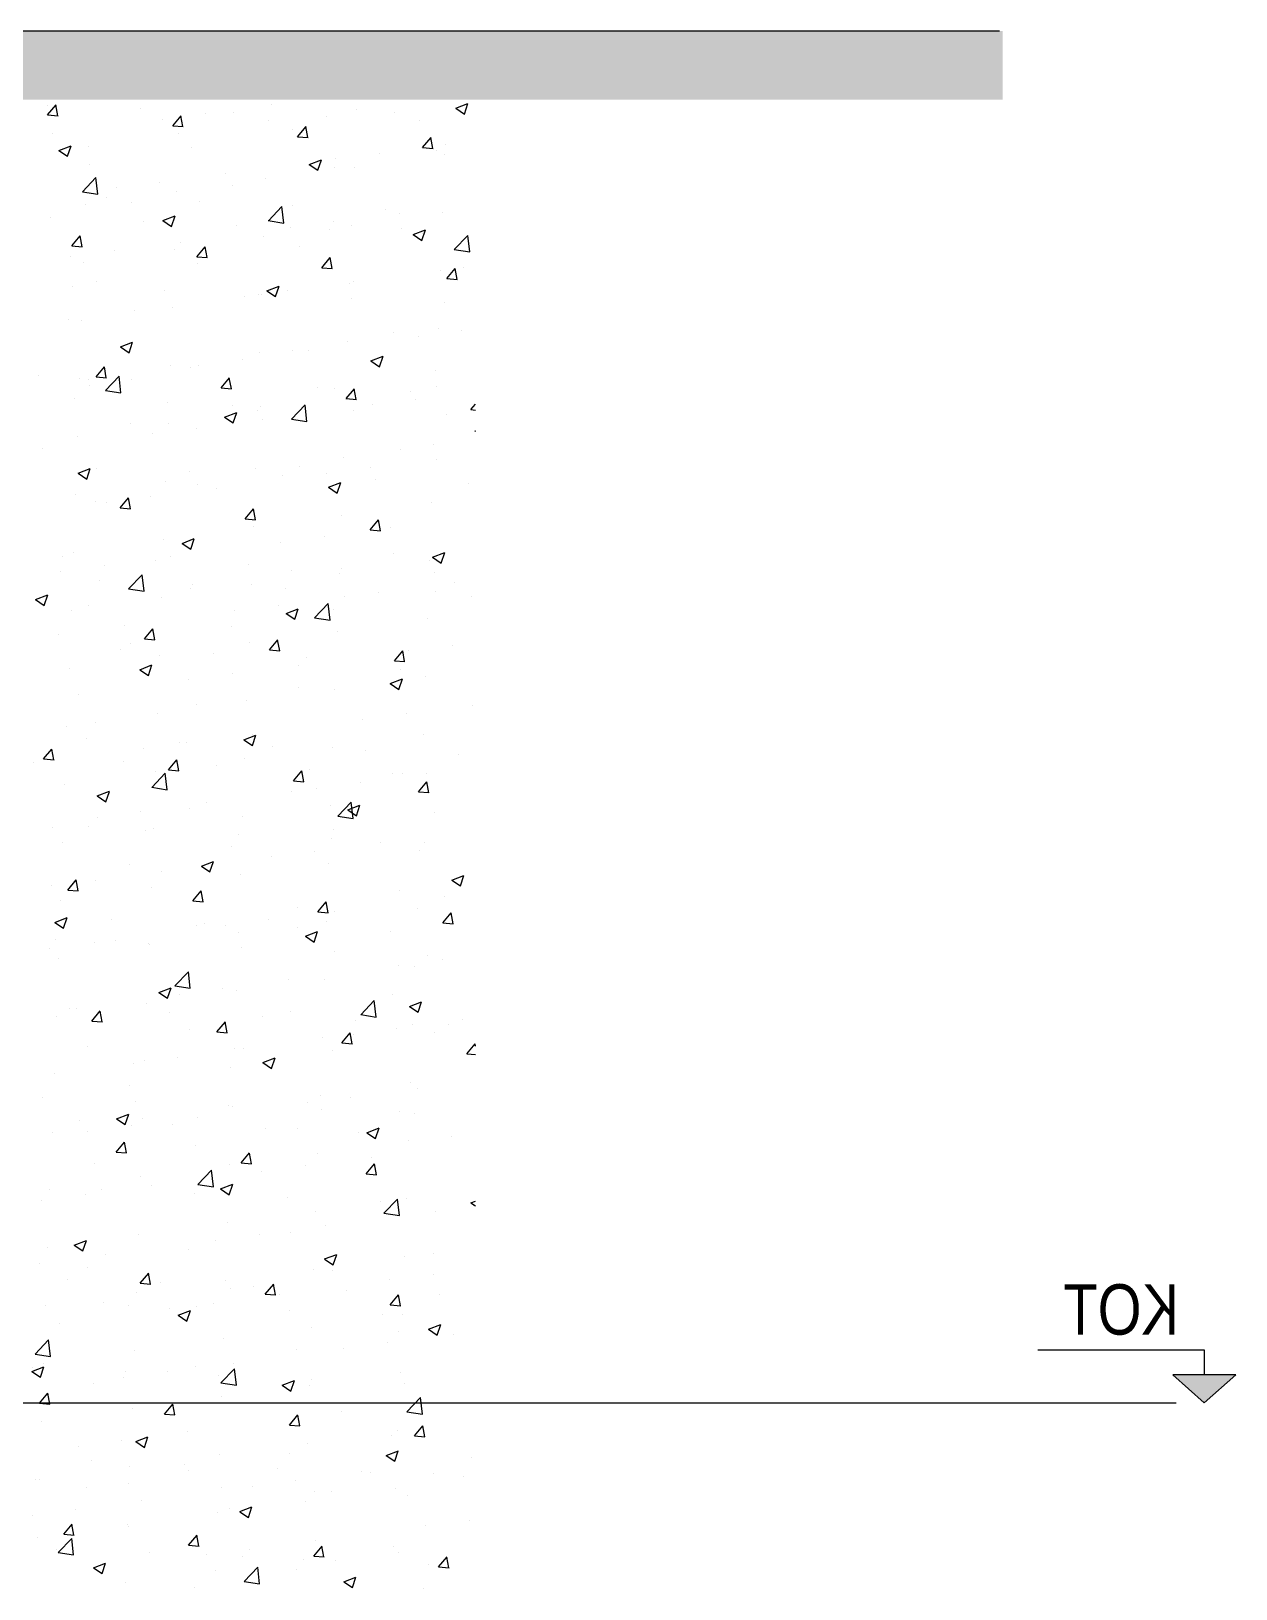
# Model space of a CAD drawing. Header units: millimetres. Extents: x 43168.9 to 43194.6, y -25545.1 to -25543.4.
# Drawn here: x 43185.0658 to 43185.2063, y -25544.6083 to -25544.4266 of the extents above; entities that cross this region are included whole.
import ezdxf
from ezdxf.enums import TextEntityAlignment as Align

# ---------------------------------------------------------------- set-up
doc = ezdxf.new("R2010")
doc.units = ezdxf.units.MM
doc.header["$LTSCALE"] = 200
doc.linetypes.add('kesit_$0$HIDDEN2', pattern=[0.1875, 0.125, -0.0625])
for name, color, linetype in [('kesit_$0$izd-alt_sgh', 8, 'kesit_$0$HIDDEN2'), ('olcuaks_sgh', 41, 'Continuous'), ('tarama-zemin_sgh', 197, 'Continuous')]:
    doc.layers.add(name, color=color, linetype=linetype)
doc.styles.add('kesit_$0$text2', font='arial.ttf')

msp = doc.modelspace()

# ---------------------------------------------------------------- hatches: boundary and pattern name
msp.add_hatch(color=256).paths.add_polyline_path([(43185.19892, -25544.58332), (43185.20627, -25544.58332), (43185.20259, -25544.58656)])
at = {"layer": 'olcuaks_sgh'}
h = msp.add_hatch(color=252, dxfattribs=at)
h.dxf.hatch_style = 1
h.paths.add_polyline_path([(43185.17909, -25544.42656), (43185.05906, -25544.42656), (43185.05906, -25544.43456), (43185.17909, -25544.43456)])

# ---------------------------------------------------------------- linework, layer by layer
at = {"color": 0, "linetype": 'ByBlock'}
for p, q in [((43185.18319, -25544.58038), (43185.20259, -25544.58038)), ((43185.20259, -25544.58038), (43185.20259, -25544.58332))]:
    msp.add_line(p, q, dxfattribs=at)
for p, q in [((43185.20627, -25544.58332), (43185.19892, -25544.58332)), ((43185.19892, -25544.58332), (43185.20259, -25544.58656)), ((43185.20259, -25544.58656), (43185.20627, -25544.58332))]:
    msp.add_line(p, q)
at = {"layer": 'kesit_$0$izd-alt_sgh'}
for p, q in [((43185.17869, -25544.42656), (43183.58059, -25544.42656)), ((43183.07862, -25544.58656), (43185.19931, -25544.58656))]:
    msp.add_line(p, q, dxfattribs=at)
at = {"layer": 'tarama-zemin_sgh'}
for p, q in [((43185.0677, -25544.43518), (43185.0677, -25544.43518)), ((43185.06771, -25544.43632), (43185.06869, -25544.43515)), ((43185.06891, -25544.43642), (43185.06868, -25544.43515)), ((43185.09384, -25544.43515), (43185.09384, -25544.43515)), ((43185.11529, -25544.43555), (43185.11669, -25544.43501)), ((43185.1163, -25544.43623), (43185.11671, -25544.43501)), ((43185.06771, -25544.43632), (43185.06893, -25544.43642)), ((43185.07855, -25544.43564), (43185.07855, -25544.43564)), ((43185.08106, -25544.43683), (43185.08106, -25544.43683)), ((43185.08229, -25544.43759), (43185.08327, -25544.43642)), ((43185.08349, -25544.4377), (43185.08325, -25544.43642)), ((43185.08615, -25544.43616), (43185.08615, -25544.43616)), ((43185.08939, -25544.43609), (43185.08939, -25544.43609)), ((43185.09342, -25544.43703), (43185.09342, -25544.43703)), ((43185.10024, -25544.43655), (43185.10024, -25544.43655)), ((43185.10368, -25544.43573), (43185.10368, -25544.43573)), ((43185.10815, -25544.43601), (43185.10815, -25544.43601)), ((43185.11109, -25544.43701), (43185.11109, -25544.43701)), ((43185.11529, -25544.43555), (43185.1163, -25544.43623)), ((43185.06823, -25544.43852), (43185.06823, -25544.43852)), ((43185.08229, -25544.43759), (43185.0835, -25544.4377)), ((43185.08299, -25544.43846), (43185.08299, -25544.43846)), ((43185.0963, -25544.43804), (43185.0963, -25544.43804)), ((43185.09686, -25544.43887), (43185.09784, -25544.4377)), ((43185.09686, -25544.43887), (43185.09808, -25544.43897)), ((43185.09806, -25544.43897), (43185.09783, -25544.4377)), ((43185.11144, -25544.44014), (43185.11242, -25544.43897)), ((43185.11264, -25544.44025), (43185.1124, -25544.43898)), ((43185.06902, -25544.44048), (43185.07044, -25544.43993)), ((43185.06902, -25544.44048), (43185.07003, -25544.44116)), ((43185.07003, -25544.44116), (43185.07044, -25544.43993)), ((43185.07243, -25544.43998), (43185.07243, -25544.43998)), ((43185.08445, -25544.44008), (43185.08445, -25544.44008)), ((43185.10642, -25544.4408), (43185.10642, -25544.4408)), ((43185.11144, -25544.44014), (43185.11265, -25544.44025)), ((43185.11302, -25544.44047), (43185.11302, -25544.44047)), ((43185.11411, -25544.43979), (43185.11411, -25544.43979)), ((43185.0726, -25544.44211), (43185.0726, -25544.44211)), ((43185.09822, -25544.4421), (43185.09964, -25544.44156)), ((43185.09822, -25544.44211), (43185.09923, -25544.44279)), ((43185.09923, -25544.44279), (43185.09964, -25544.44156)), ((43185.10117, -25544.4425), (43185.10117, -25544.4425)), ((43185.10133, -25544.44147), (43185.10133, -25544.44147)), ((43185.10344, -25544.44249), (43185.10344, -25544.44249)), ((43185.11399, -25544.44097), (43185.11399, -25544.44097)), ((43185.07176, -25544.4453), (43185.07334, -25544.44365)), ((43185.07356, -25544.44558), (43185.07334, -25544.44365)), ((43185.0808, -25544.44417), (43185.0808, -25544.44417)), ((43185.0885, -25544.44316), (43185.0885, -25544.44316)), ((43185.08932, -25544.44454), (43185.08932, -25544.44454)), ((43185.09317, -25544.44379), (43185.09317, -25544.44379)), ((43185.07176, -25544.4453), (43185.07356, -25544.44558)), ((43185.07459, -25544.44602), (43185.07459, -25544.44602)), ((43185.07571, -25544.44484), (43185.07571, -25544.44484)), ((43185.08274, -25544.44523), (43185.08274, -25544.44523)), ((43185.07218, -25544.44675), (43185.07218, -25544.44675)), ((43185.07747, -25544.44657), (43185.07747, -25544.44657)), ((43185.08115, -25544.44866), (43185.08257, -25544.44811)), ((43185.08216, -25544.44934), (43185.08257, -25544.44811)), ((43185.08544, -25544.44648), (43185.08544, -25544.44648)), ((43185.09345, -25544.44867), (43185.09503, -25544.44702)), ((43185.09525, -25544.44895), (43185.09503, -25544.44702)), ((43185.09628, -25544.44694), (43185.09628, -25544.44694)), ((43185.10713, -25544.44739), (43185.10713, -25544.44739)), ((43185.10877, -25544.4478), (43185.10877, -25544.4478)), ((43185.11374, -25544.44773), (43185.11374, -25544.44773)), ((43185.06803, -25544.44829), (43185.06803, -25544.44829)), ((43185.07887, -25544.44875), (43185.07887, -25544.44875)), ((43185.08115, -25544.44866), (43185.08216, -25544.44934)), ((43185.08972, -25544.44921), (43185.08972, -25544.44921)), ((43185.09344, -25544.44866), (43185.09525, -25544.44894)), ((43185.09598, -25544.44949), (43185.09598, -25544.44949)), ((43185.10057, -25544.44967), (43185.10057, -25544.44967)), ((43185.10107, -25544.44882), (43185.10107, -25544.44882)), ((43185.10319, -25544.44926), (43185.10319, -25544.44926)), ((43185.10893, -25544.44961), (43185.10893, -25544.44961)), ((43185.11035, -25544.45029), (43185.11177, -25544.44974)), ((43185.11136, -25544.45097), (43185.11177, -25544.44974)), ((43185.07053, -25544.4516), (43185.07151, -25544.45043)), ((43185.07053, -25544.4516), (43185.07175, -25544.45171)), ((43185.07173, -25544.45171), (43185.0715, -25544.45043)), ((43185.08315, -25544.45117), (43185.08315, -25544.45117)), ((43185.08511, -25544.45287), (43185.08609, -25544.45171)), ((43185.08631, -25544.45298), (43185.08607, -25544.45171)), ((43185.09292, -25544.45056), (43185.09292, -25544.45056)), ((43185.09708, -25544.45165), (43185.09708, -25544.45165)), ((43185.11035, -25544.45029), (43185.11136, -25544.45097)), ((43185.11141, -25544.45012), (43185.11141, -25544.45012)), ((43185.11513, -25544.45203), (43185.11671, -25544.45038)), ((43185.11694, -25544.45231), (43185.11671, -25544.45038)), ((43185.07037, -25544.45286), (43185.07037, -25544.45286)), ((43185.07194, -25544.45351), (43185.07194, -25544.45351)), ((43185.07545, -25544.45219), (43185.07545, -25544.45219)), ((43185.08249, -25544.45199), (43185.08249, -25544.45199)), ((43185.08511, -25544.45287), (43185.08632, -25544.45298)), ((43185.09968, -25544.45415), (43185.10066, -25544.45298)), ((43185.10088, -25544.45426), (43185.10065, -25544.45298)), ((43185.11513, -25544.45203), (43185.11694, -25544.45231)), ((43185.08523, -25544.45368), (43185.08523, -25544.45368)), ((43185.09968, -25544.45415), (43185.1009, -25544.45426)), ((43185.1135, -25544.4545), (43185.1135, -25544.4545)), ((43185.11426, -25544.45542), (43185.11524, -25544.45426)), ((43185.11426, -25544.45543), (43185.11547, -25544.45553)), ((43185.11546, -25544.45553), (43185.11522, -25544.45426)), ((43185.11625, -25544.45413), (43185.11625, -25544.45413)), ((43185.07055, -25544.45635), (43185.07055, -25544.45635)), ((43185.07338, -25544.45572), (43185.07338, -25544.45572)), ((43185.08139, -25544.45681), (43185.08139, -25544.45681)), ((43185.09224, -25544.45726), (43185.09224, -25544.45726)), ((43185.09327, -25544.45684), (43185.09429, -25544.45752)), ((43185.09328, -25544.45684), (43185.0947, -25544.45629)), ((43185.09428, -25544.45752), (43185.0947, -25544.4563)), ((43185.09572, -25544.45683), (43185.09572, -25544.45683)), ((43185.10294, -25544.45602), (43185.10294, -25544.45602)), ((43185.10342, -25544.45582), (43185.10342, -25544.45582)), ((43185.08224, -25544.45875), (43185.08224, -25544.45875)), ((43185.09064, -25544.4575), (43185.09064, -25544.4575)), ((43185.09268, -25544.45732), (43185.09268, -25544.45732)), ((43185.10309, -25544.45772), (43185.10309, -25544.45772)), ((43185.11393, -25544.45818), (43185.11393, -25544.45818)), ((43185.07011, -25544.4602), (43185.07011, -25544.4602)), ((43185.07169, -25544.46028), (43185.07169, -25544.46028)), ((43185.0778, -25544.45919), (43185.0778, -25544.45919)), ((43185.10809, -25544.46174), (43185.10809, -25544.46174)), ((43185.11091, -25544.46214), (43185.11091, -25544.46214)), ((43185.11325, -25544.46126), (43185.11325, -25544.46126)), ((43185.11599, -25544.46147), (43185.11599, -25544.46147)), ((43185.0762, -25544.46339), (43185.07762, -25544.46285)), ((43185.0762, -25544.4634), (43185.07721, -25544.46408)), ((43185.07721, -25544.46408), (43185.07762, -25544.46285)), ((43185.09243, -25544.46409), (43185.09243, -25544.46409)), ((43185.09624, -25544.46377), (43185.09624, -25544.46377)), ((43185.09807, -25544.46383), (43185.09807, -25544.46383)), ((43185.10269, -25544.46279), (43185.10269, -25544.46279)), ((43185.1054, -25544.46502), (43185.10683, -25544.46448)), ((43185.10641, -25544.4657), (43185.10683, -25544.46448)), ((43185.07335, -25544.46688), (43185.07433, -25544.46572)), ((43185.07455, -25544.46699), (43185.07432, -25544.46572)), ((43185.082, -25544.46552), (43185.082, -25544.46552)), ((43185.08439, -25544.46581), (43185.08439, -25544.46581)), ((43185.08529, -25544.46551), (43185.08529, -25544.46551)), ((43185.09038, -25544.46484), (43185.09038, -25544.46484)), ((43185.1054, -25544.46502), (43185.10641, -25544.4657)), ((43185.11296, -25544.4662), (43185.11296, -25544.4662)), ((43185.06659, -25544.46673), (43185.06659, -25544.46673)), ((43185.07144, -25544.46704), (43185.07144, -25544.46704)), ((43185.07246, -25544.4672), (43185.07246, -25544.4672)), ((43185.07254, -25544.46784), (43185.07254, -25544.46784)), ((43185.07335, -25544.46688), (43185.07457, -25544.46699)), ((43185.07445, -25544.46846), (43185.07604, -25544.46681)), ((43185.07626, -25544.46874), (43185.07603, -25544.46681)), ((43185.07744, -25544.46719), (43185.07744, -25544.46719)), ((43185.08793, -25544.46816), (43185.0889, -25544.46699)), ((43185.08793, -25544.46816), (43185.08914, -25544.46827)), ((43185.08828, -25544.46765), (43185.08828, -25544.46765)), ((43185.08913, -25544.46827), (43185.08889, -25544.46699)), ((43185.09913, -25544.46811), (43185.09913, -25544.46811)), ((43185.113, -25544.46803), (43185.113, -25544.46803)), ((43185.07087, -25544.46946), (43185.07087, -25544.46946)), ((43185.07445, -25544.46846), (43185.07626, -25544.46874)), ((43185.08172, -25544.46992), (43185.08172, -25544.46992)), ((43185.10111, -25544.46823), (43185.10111, -25544.46823)), ((43185.10245, -25544.46955), (43185.10245, -25544.46955)), ((43185.1025, -25544.46943), (43185.10348, -25544.46827)), ((43185.1025, -25544.46943), (43185.10371, -25544.46954)), ((43185.1037, -25544.46954), (43185.10347, -25544.46827)), ((43185.10998, -25544.46856), (43185.10998, -25544.46856)), ((43185.11065, -25544.46949), (43185.11065, -25544.46949)), ((43185.08833, -25544.47158), (43185.08975, -25544.47103)), ((43185.08833, -25544.47158), (43185.08934, -25544.47226)), ((43185.08926, -25544.47027), (43185.08926, -25544.47027)), ((43185.08934, -25544.47226), (43185.08975, -25544.47103)), ((43185.09218, -25544.47085), (43185.09218, -25544.47085)), ((43185.09257, -25544.47038), (43185.09257, -25544.47038)), ((43185.09614, -25544.47182), (43185.09772, -25544.47017)), ((43185.09794, -25544.4721), (43185.09772, -25544.47018)), ((43185.10342, -25544.47084), (43185.10342, -25544.47084)), ((43185.10556, -25544.47016), (43185.10556, -25544.47016)), ((43185.11426, -25544.47129), (43185.11426, -25544.47129)), ((43185.11707, -25544.47071), (43185.11761, -25544.47007)), ((43185.11707, -25544.47071), (43185.11761, -25544.47076)), ((43185.07741, -25544.4723), (43185.07741, -25544.4723)), ((43185.07995, -25544.47353), (43185.07995, -25544.47353)), ((43185.08175, -25544.47228), (43185.08175, -25544.47228)), ((43185.08503, -25544.47286), (43185.08503, -25544.47286)), ((43185.09273, -25544.47185), (43185.09273, -25544.47185)), ((43185.09614, -25544.47182), (43185.09795, -25544.4721)), ((43185.11753, -25544.4732), (43185.11761, -25544.47317)), ((43185.11753, -25544.4732), (43185.11761, -25544.47326)), ((43185.06711, -25544.47522), (43185.06711, -25544.47522)), ((43185.0712, -25544.47381), (43185.0712, -25544.47381)), ((43185.10887, -25544.47535), (43185.10887, -25544.47535)), ((43185.11275, -25544.47479), (43185.11275, -25544.47479)), ((43185.1022, -25544.47632), (43185.1022, -25544.47632)), ((43185.113, -25544.47649), (43185.113, -25544.47649)), ((43185.07126, -25544.47813), (43185.07268, -25544.47758)), ((43185.07126, -25544.47813), (43185.07227, -25544.47881)), ((43185.07227, -25544.47881), (43185.07268, -25544.47758)), ((43185.07339, -25544.47752), (43185.07339, -25544.47752)), ((43185.0815, -25544.47905), (43185.0815, -25544.47905)), ((43185.08424, -25544.47798), (43185.08424, -25544.47798)), ((43185.09194, -25544.47762), (43185.09194, -25544.47762)), ((43185.09509, -25544.47844), (43185.09509, -25544.47844)), ((43185.09702, -25544.47738), (43185.09702, -25544.47738)), ((43185.10022, -25544.47817), (43185.10022, -25544.47817)), ((43185.1053, -25544.4775), (43185.1053, -25544.4775)), ((43185.10594, -25544.47889), (43185.10594, -25544.47889)), ((43185.07095, -25544.48057), (43185.07095, -25544.48057)), ((43185.07969, -25544.48087), (43185.07969, -25544.48087)), ((43185.08517, -25544.47941), (43185.08517, -25544.47941)), ((43185.08738, -25544.47986), (43185.08738, -25544.47986)), ((43185.10046, -25544.47976), (43185.10188, -25544.47921)), ((43185.10046, -25544.47976), (43185.10147, -25544.48044)), ((43185.10147, -25544.48044), (43185.10188, -25544.47921)), ((43185.11678, -25544.47935), (43185.11678, -25544.47935)), ((43185.07332, -25544.48145), (43185.07332, -25544.48145)), ((43185.0746, -25544.48154), (43185.0746, -25544.48154)), ((43185.07617, -25544.48217), (43185.07715, -25544.481)), ((43185.07617, -25544.48217), (43185.07738, -25544.48228)), ((43185.07737, -25544.48228), (43185.07714, -25544.481)), ((43185.09074, -25544.48344), (43185.09172, -25544.48228)), ((43185.09195, -25544.48355), (43185.09171, -25544.48228)), ((43185.11251, -25544.48156), (43185.11251, -25544.48156)), ((43185.09074, -25544.48344), (43185.09196, -25544.48355)), ((43185.09169, -25544.48438), (43185.09169, -25544.48438)), ((43185.10195, -25544.48308), (43185.10195, -25544.48308)), ((43185.10532, -25544.48472), (43185.1063, -25544.48355)), ((43185.10652, -25544.48483), (43185.10629, -25544.48355)), ((43185.10765, -25544.4845), (43185.10765, -25544.4845)), ((43185.08126, -25544.48581), (43185.08126, -25544.48581)), ((43185.08339, -25544.48631), (43185.08481, -25544.48576)), ((43185.08339, -25544.48631), (43185.0844, -25544.48699)), ((43185.0844, -25544.48699), (43185.08481, -25544.48577)), ((43185.09487, -25544.48619), (43185.09487, -25544.48619)), ((43185.09996, -25544.48552), (43185.09996, -25544.48552)), ((43185.10532, -25544.48472), (43185.10653, -25544.48483)), ((43185.06944, -25544.4879), (43185.06944, -25544.4879)), ((43185.0707, -25544.48734), (43185.0707, -25544.48734)), ((43185.08204, -25544.48787), (43185.08204, -25544.48787)), ((43185.10803, -25544.48747), (43185.10803, -25544.48747)), ((43185.11259, -25544.48794), (43185.11401, -25544.48739)), ((43185.11259, -25544.48794), (43185.1136, -25544.48862)), ((43185.1136, -25544.48862), (43185.11401, -25544.48739)), ((43185.06926, -25544.48956), (43185.06926, -25544.48956)), ((43185.07434, -25544.48889), (43185.07434, -25544.48889)), ((43185.07715, -25544.49162), (43185.07873, -25544.48997)), ((43185.07895, -25544.4919), (43185.07873, -25544.48997)), ((43185.08028, -25544.48836), (43185.08028, -25544.48836)), ((43185.09113, -25544.48882), (43185.09113, -25544.48882)), ((43185.09618, -25544.4895), (43185.09618, -25544.4895)), ((43185.10171, -25544.48984), (43185.10171, -25544.48984)), ((43185.10198, -25544.48928), (43185.10198, -25544.48928)), ((43185.11226, -25544.48832), (43185.11226, -25544.48832)), ((43185.11283, -25544.48974), (43185.11283, -25544.48974)), ((43185.07372, -25544.49063), (43185.07372, -25544.49063)), ((43185.07715, -25544.49161), (43185.07895, -25544.49189)), ((43185.08433, -25544.49154), (43185.08433, -25544.49154)), ((43185.08457, -25544.49109), (43185.08457, -25544.49109)), ((43185.09144, -25544.49115), (43185.09144, -25544.49115)), ((43185.09542, -25544.49155), (43185.09542, -25544.49155)), ((43185.11514, -25544.49083), (43185.11514, -25544.49083)), ((43185.06631, -25544.49286), (43185.06774, -25544.49232)), ((43185.06631, -25544.49287), (43185.06732, -25544.49355)), ((43185.06732, -25544.49355), (43185.06774, -25544.49232)), ((43185.07248, -25544.49357), (43185.07248, -25544.49357)), ((43185.08101, -25544.49258), (43185.08101, -25544.49258)), ((43185.09461, -25544.49353), (43185.09461, -25544.49353)), ((43185.09883, -25544.49498), (43185.10042, -25544.49333)), ((43185.10064, -25544.49526), (43185.10041, -25544.49333)), ((43185.10231, -25544.49252), (43185.10231, -25544.49252)), ((43185.10626, -25544.49201), (43185.10626, -25544.49201)), ((43185.1129, -25544.49193), (43185.1129, -25544.49193)), ((43185.11711, -25544.49246), (43185.11711, -25544.49246)), ((43185.07046, -25544.4941), (43185.07046, -25544.4941)), ((43185.08953, -25544.4942), (43185.08953, -25544.4942)), ((43185.09552, -25544.49449), (43185.09694, -25544.49395)), ((43185.09552, -25544.49449), (43185.09653, -25544.49517)), ((43185.09653, -25544.49517), (43185.09694, -25544.49395)), ((43185.09883, -25544.49498), (43185.10064, -25544.49526)), ((43185.10105, -25544.49397), (43185.10105, -25544.49397)), ((43185.11201, -25544.49509), (43185.11201, -25544.49509)), ((43185.069, -25544.4969), (43185.069, -25544.4969)), ((43185.07669, -25544.49589), (43185.07669, -25544.49589)), ((43185.07899, -25544.49745), (43185.07997, -25544.49629)), ((43185.08019, -25544.49756), (43185.07996, -25544.49629)), ((43185.0892, -25544.496), (43185.0892, -25544.496)), ((43185.10146, -25544.49661), (43185.10146, -25544.49661)), ((43185.07624, -25544.49869), (43185.07624, -25544.49869)), ((43185.07735, -25544.49803), (43185.07735, -25544.49803)), ((43185.07899, -25544.49745), (43185.0802, -25544.49756)), ((43185.0912, -25544.49791), (43185.0912, -25544.49791)), ((43185.09356, -25544.49873), (43185.09454, -25544.49756)), ((43185.09356, -25544.49873), (43185.09478, -25544.49883)), ((43185.09477, -25544.49884), (43185.09453, -25544.49756)), ((43185.10814, -25544.5), (43185.10912, -25544.49884)), ((43185.10934, -25544.50011), (43185.10911, -25544.49884)), ((43185.1098, -25544.49884), (43185.1098, -25544.49884)), ((43185.11488, -25544.49817), (43185.11488, -25544.49817)), ((43185.07021, -25544.50086), (43185.07021, -25544.50086)), ((43185.07844, -25544.50105), (43185.07987, -25544.5005)), ((43185.07945, -25544.50173), (43185.07986, -25544.5005)), ((43185.08076, -25544.49934), (43185.08076, -25544.49934)), ((43185.08709, -25544.49915), (43185.08709, -25544.49915)), ((43185.09696, -25544.50053), (43185.09696, -25544.50053)), ((43185.09794, -25544.49961), (43185.09794, -25544.49961)), ((43185.10814, -25544.5), (43185.10935, -25544.50011)), ((43185.10878, -25544.50006), (43185.10878, -25544.50006)), ((43185.07844, -25544.50105), (43185.07945, -25544.50173)), ((43185.08418, -25544.50221), (43185.08418, -25544.50221)), ((43185.08927, -25544.50154), (43185.08927, -25544.50154)), ((43185.10764, -25544.50267), (43185.10866, -25544.50336)), ((43185.10765, -25544.50267), (43185.10907, -25544.50213)), ((43185.10865, -25544.50336), (43185.10907, -25544.50213)), ((43185.10881, -25544.50108), (43185.10881, -25544.50108)), ((43185.11177, -25544.50185), (43185.11177, -25544.50185)), ((43185.07135, -25544.5039), (43185.07135, -25544.5039)), ((43185.09696, -25544.50311), (43185.09696, -25544.50311)), ((43185.10121, -25544.50337), (43185.10121, -25544.50337)), ((43185.08051, -25544.5061), (43185.08051, -25544.5061)), ((43185.08511, -25544.50515), (43185.08511, -25544.50515)), ((43185.09095, -25544.50467), (43185.09095, -25544.50467)), ((43185.10954, -25544.50619), (43185.10954, -25544.50619)), ((43185.11723, -25544.50517), (43185.11723, -25544.50517)), ((43185.06996, -25544.50763), (43185.06996, -25544.50763)), ((43185.07326, -25544.50718), (43185.07326, -25544.50718)), ((43185.10445, -25544.50686), (43185.10445, -25544.50686)), ((43185.07228, -25544.50907), (43185.07228, -25544.50907)), ((43185.08313, -25544.50953), (43185.08313, -25544.50953)), ((43185.08392, -25544.50956), (43185.08392, -25544.50956)), ((43185.09057, -25544.50923), (43185.09199, -25544.50868)), ((43185.09057, -25544.50923), (43185.09158, -25544.50991)), ((43185.09158, -25544.50991), (43185.09199, -25544.50868)), ((43185.09162, -25544.50855), (43185.09162, -25544.50855)), ((43185.11152, -25544.50861), (43185.11152, -25544.50861)), ((43185.06723, -25544.51146), (43185.06821, -25544.5103)), ((43185.06723, -25544.51146), (43185.06845, -25544.51157)), ((43185.06844, -25544.51157), (43185.0682, -25544.5103)), ((43185.07883, -25544.51023), (43185.07883, -25544.51023)), ((43185.08181, -25544.51274), (43185.08279, -25544.51157)), ((43185.08301, -25544.51285), (43185.08278, -25544.51157)), ((43185.0907, -25544.51144), (43185.0907, -25544.51144)), ((43185.09398, -25544.50999), (43185.09398, -25544.50999)), ((43185.10096, -25544.51014), (43185.10096, -25544.51014)), ((43185.10483, -25544.51045), (43185.10483, -25544.51045)), ((43185.11567, -25544.51091), (43185.11567, -25544.51091)), ((43185.066, -25544.51192), (43185.066, -25544.51192)), ((43185.07657, -25544.5118), (43185.07657, -25544.5118)), ((43185.07984, -25544.51478), (43185.08142, -25544.51313)), ((43185.08027, -25544.51287), (43185.08027, -25544.51287)), ((43185.08165, -25544.51506), (43185.08142, -25544.51313)), ((43185.08181, -25544.51274), (43185.08302, -25544.51284)), ((43185.08742, -25544.51226), (43185.08742, -25544.51226)), ((43185.09638, -25544.51401), (43185.09736, -25544.51285)), ((43185.09759, -25544.51412), (43185.09735, -25544.51285)), ((43185.09826, -25544.51272), (43185.09826, -25544.51272)), ((43185.10797, -25544.5132), (43185.10797, -25544.5132)), ((43185.10911, -25544.51318), (43185.10911, -25544.51318)), ((43185.11189, -25544.51319), (43185.11189, -25544.51319)), ((43185.06971, -25544.51439), (43185.06971, -25544.51439)), ((43185.0735, -25544.51578), (43185.07492, -25544.51523)), ((43185.07451, -25544.51646), (43185.07492, -25544.51524)), ((43185.07984, -25544.51477), (43185.08165, -25544.51505)), ((43185.09612, -25544.51524), (43185.09612, -25544.51524)), ((43185.09638, -25544.51401), (43185.0976, -25544.51412)), ((43185.0991, -25544.51487), (43185.0991, -25544.51487)), ((43185.10419, -25544.5142), (43185.10419, -25544.5142)), ((43185.11096, -25544.51529), (43185.11194, -25544.51412)), ((43185.11096, -25544.51529), (43185.11217, -25544.51539)), ((43185.11127, -25544.51538), (43185.11127, -25544.51538)), ((43185.11216, -25544.5154), (43185.11193, -25544.51412)), ((43185.0735, -25544.51578), (43185.07451, -25544.51646)), ((43185.08627, -25544.51656), (43185.08627, -25544.51656)), ((43185.10072, -25544.5169), (43185.10072, -25544.5169)), ((43185.10153, -25544.51814), (43185.10311, -25544.51649)), ((43185.1027, -25544.51741), (43185.10412, -25544.51686)), ((43185.10333, -25544.51842), (43185.10311, -25544.51649)), ((43185.10371, -25544.51809), (43185.10412, -25544.51686)), ((43185.07349, -25544.51824), (43185.07349, -25544.51824)), ((43185.07858, -25544.51757), (43185.07858, -25544.51757)), ((43185.08427, -25544.51727), (43185.08427, -25544.51727)), ((43185.09045, -25544.5182), (43185.09045, -25544.5182)), ((43185.10153, -25544.51814), (43185.10333, -25544.51842)), ((43185.1027, -25544.51741), (43185.10371, -25544.51809)), ((43185.11284, -25544.51766), (43185.11284, -25544.51766)), ((43185.06824, -25544.5194), (43185.06824, -25544.5194)), ((43185.07242, -25544.5193), (43185.07242, -25544.5193)), ((43185.07909, -25544.51986), (43185.07909, -25544.51986)), ((43185.08002, -25544.51963), (43185.08002, -25544.51963)), ((43185.08994, -25544.52032), (43185.08994, -25544.52032)), ((43185.10078, -25544.52078), (43185.10078, -25544.52078)), ((43185.10099, -25544.5197), (43185.10099, -25544.5197)), ((43185.06947, -25544.52116), (43185.06947, -25544.52116)), ((43185.08914, -25544.52173), (43185.08914, -25544.52173)), ((43185.09885, -25544.52222), (43185.09885, -25544.52222)), ((43185.10654, -25544.5212), (43185.10654, -25544.5212)), ((43185.11102, -25544.52214), (43185.11102, -25544.52214)), ((43185.11163, -25544.52123), (43185.11163, -25544.52123)), ((43185.07729, -25544.52376), (43185.07729, -25544.52376)), ((43185.08563, -25544.52396), (43185.08705, -25544.52342)), ((43185.08563, -25544.52396), (43185.08664, -25544.52464)), ((43185.08664, -25544.52464), (43185.08705, -25544.52342)), ((43185.09376, -25544.52289), (43185.09376, -25544.52289)), ((43185.10047, -25544.52367), (43185.10047, -25544.52367)), ((43185.06814, -25544.52626), (43185.06814, -25544.52626)), ((43185.07005, -25544.52675), (43185.07103, -25544.52558)), ((43185.07126, -25544.52686), (43185.07102, -25544.52558)), ((43185.07323, -25544.52559), (43185.07323, -25544.52559)), ((43185.08093, -25544.52457), (43185.08093, -25544.52457)), ((43185.09021, -25544.52497), (43185.09021, -25544.52497)), ((43185.11483, -25544.52559), (43185.11625, -25544.52504)), ((43185.11483, -25544.52559), (43185.11584, -25544.52627)), ((43185.11584, -25544.52627), (43185.11625, -25544.52504)), ((43185.06922, -25544.52792), (43185.06922, -25544.52792)), ((43185.07005, -25544.52675), (43185.07127, -25544.52685)), ((43185.07977, -25544.5264), (43185.07977, -25544.5264)), ((43185.08463, -25544.52802), (43185.08561, -25544.52685)), ((43185.08463, -25544.52802), (43185.08584, -25544.52813)), ((43185.08583, -25544.52813), (43185.0856, -25544.52686)), ((43185.0992, -25544.5293), (43185.10018, -25544.52813)), ((43185.10041, -25544.52941), (43185.10017, -25544.52813)), ((43185.10875, -25544.52681), (43185.10875, -25544.52681)), ((43185.11403, -25544.52753), (43185.11403, -25544.52753)), ((43185.0969, -25544.52884), (43185.0969, -25544.52884)), ((43185.0992, -25544.5293), (43185.10042, -25544.5294)), ((43185.1012, -25544.52922), (43185.1012, -25544.52922)), ((43185.11078, -25544.52891), (43185.11078, -25544.52891)), ((43185.11378, -25544.53057), (43185.11476, -25544.52941)), ((43185.11498, -25544.53068), (43185.11475, -25544.52941)), ((43185.06855, -25544.53052), (43185.06998, -25544.52997)), ((43185.06855, -25544.53052), (43185.06956, -25544.5312)), ((43185.06956, -25544.5312), (43185.06998, -25544.52997)), ((43185.07513, -25544.53024), (43185.07513, -25544.53024)), ((43185.08505, -25544.53088), (43185.08505, -25544.53088)), ((43185.08598, -25544.5307), (43185.08598, -25544.5307)), ((43185.08841, -25544.5309), (43185.08841, -25544.5309)), ((43185.08996, -25544.53173), (43185.08996, -25544.53173)), ((43185.0935, -25544.53023), (43185.0935, -25544.53023)), ((43185.09683, -25544.53116), (43185.09683, -25544.53116)), ((43185.09776, -25544.53214), (43185.09918, -25544.5316)), ((43185.09877, -25544.53283), (43185.09918, -25544.5316)), ((43185.10022, -25544.53043), (43185.10022, -25544.53043)), ((43185.10767, -25544.53162), (43185.10767, -25544.53162)), ((43185.11378, -25544.53057), (43185.11499, -25544.53068)), ((43185.06857, -25544.53251), (43185.06857, -25544.53251)), ((43185.0732, -25544.53291), (43185.0732, -25544.53291)), ((43185.07558, -25544.53259), (43185.07558, -25544.53259)), ((43185.07942, -25544.53297), (43185.07942, -25544.53297)), ((43185.07953, -25544.53316), (43185.07953, -25544.53316)), ((43185.09026, -25544.53343), (43185.09026, -25544.53343)), ((43185.09776, -25544.53214), (43185.09877, -25544.53283)), ((43185.06788, -25544.5336), (43185.06788, -25544.5336)), ((43185.06897, -25544.53469), (43185.06897, -25544.53469)), ((43185.10111, -25544.53389), (43185.10111, -25544.53389)), ((43185.11196, -25544.53435), (43185.11196, -25544.53435)), ((43185.11377, -25544.53487), (43185.11377, -25544.53487)), ((43185.08254, -25544.53793), (43185.08412, -25544.53628)), ((43185.08434, -25544.53821), (43185.08412, -25544.53628)), ((43185.09998, -25544.5372), (43185.09998, -25544.5372)), ((43185.10868, -25544.53554), (43185.10868, -25544.53554)), ((43185.11053, -25544.53567), (43185.11053, -25544.53567)), ((43185.08068, -25544.5387), (43185.08211, -25544.53815)), ((43185.08068, -25544.5387), (43185.08169, -25544.53938)), ((43185.08169, -25544.53938), (43185.08211, -25544.53815)), ((43185.08253, -25544.53793), (43185.08434, -25544.53821)), ((43185.08307, -25544.53891), (43185.08307, -25544.53891)), ((43185.08815, -25544.53824), (43185.08815, -25544.53824)), ((43185.08971, -25544.5385), (43185.08971, -25544.5385)), ((43185.09585, -25544.53723), (43185.09585, -25544.53723)), ((43185.10791, -25544.53893), (43185.10791, -25544.53893)), ((43185.07023, -25544.5406), (43185.07023, -25544.5406)), ((43185.07109, -25544.54057), (43185.07109, -25544.54057)), ((43185.07928, -25544.53993), (43185.07928, -25544.53993)), ((43185.10422, -25544.5413), (43185.1058, -25544.53965)), ((43185.10603, -25544.54158), (43185.1058, -25544.53965)), ((43185.10989, -25544.54032), (43185.11131, -25544.53978)), ((43185.10989, -25544.54033), (43185.1109, -25544.54101)), ((43185.1109, -25544.54101), (43185.11131, -25544.53978)), ((43185.06873, -25544.54145), (43185.06873, -25544.54145)), ((43185.07287, -25544.54203), (43185.07385, -25544.54086)), ((43185.07287, -25544.54203), (43185.07409, -25544.54214)), ((43185.07408, -25544.54214), (43185.07384, -25544.54087)), ((43185.08194, -25544.54103), (43185.08194, -25544.54103)), ((43185.08745, -25544.54331), (43185.08843, -25544.54214)), ((43185.08865, -25544.54342), (43185.08842, -25544.54214)), ((43185.09278, -25544.54149), (43185.09278, -25544.54149)), ((43185.09606, -25544.54097), (43185.09606, -25544.54097)), ((43185.10363, -25544.54195), (43185.10363, -25544.54195)), ((43185.10422, -25544.54129), (43185.10603, -25544.54157)), ((43185.11028, -25544.54244), (43185.11028, -25544.54244)), ((43185.11448, -25544.54241), (43185.11448, -25544.54241)), ((43185.11612, -25544.54187), (43185.11612, -25544.54187)), ((43185.08421, -25544.543), (43185.08421, -25544.543)), ((43185.08745, -25544.54331), (43185.08866, -25544.54341)), ((43185.09973, -25544.54396), (43185.09973, -25544.54396)), ((43185.10202, -25544.54458), (43185.103, -25544.54341)), ((43185.10323, -25544.54469), (43185.10299, -25544.54342)), ((43185.10334, -25544.54356), (43185.10334, -25544.54356)), ((43185.10843, -25544.54289), (43185.10843, -25544.54289)), ((43185.11278, -25544.54339), (43185.11278, -25544.54339)), ((43185.07236, -25544.54503), (43185.07236, -25544.54503)), ((43185.08281, -25544.54626), (43185.08281, -25544.54626)), ((43185.08947, -25544.54526), (43185.08947, -25544.54526)), ((43185.09051, -25544.54525), (43185.09051, -25544.54525)), ((43185.10093, -25544.54543), (43185.10093, -25544.54543)), ((43185.10202, -25544.54458), (43185.10324, -25544.54469)), ((43185.1166, -25544.54586), (43185.11758, -25544.54469)), ((43185.1166, -25544.54586), (43185.11761, -25544.54595)), ((43185.11761, -25544.54495), (43185.11757, -25544.54469)), ((43185.07772, -25544.54693), (43185.07772, -25544.54693)), ((43185.07903, -25544.54669), (43185.07903, -25544.54669)), ((43185.08908, -25544.54746), (43185.08908, -25544.54746)), ((43185.09281, -25544.54688), (43185.09424, -25544.54633)), ((43185.09281, -25544.54688), (43185.09382, -25544.54756)), ((43185.09382, -25544.54756), (43185.09423, -25544.54633)), ((43185.06848, -25544.54821), (43185.06848, -25544.54821)), ((43185.07723, -25544.5495), (43185.07723, -25544.5495)), ((43185.11004, -25544.5492), (43185.11004, -25544.5492)), ((43185.11078, -25544.54989), (43185.11078, -25544.54989)), ((43185.06713, -25544.55096), (43185.06713, -25544.55096)), ((43185.07798, -25544.55141), (43185.07798, -25544.55141)), ((43185.09799, -25544.55157), (43185.09799, -25544.55157)), ((43185.09948, -25544.55072), (43185.09948, -25544.55072)), ((43185.10308, -25544.5509), (43185.10308, -25544.5509)), ((43185.07574, -25544.55343), (43185.07716, -25544.55289)), ((43185.07574, -25544.55343), (43185.07675, -25544.55412)), ((43185.07675, -25544.55412), (43185.07716, -25544.55289)), ((43185.07879, -25544.55346), (43185.07879, -25544.55346)), ((43185.08516, -25544.55326), (43185.08516, -25544.55326)), ((43185.08883, -25544.55187), (43185.08883, -25544.55187)), ((43185.08922, -25544.55202), (43185.08922, -25544.55202)), ((43185.09967, -25544.55233), (43185.09967, -25544.55233)), ((43185.10869, -25544.55254), (43185.10869, -25544.55254)), ((43185.11052, -25544.55279), (43185.11052, -25544.55279)), ((43185.06823, -25544.55498), (43185.06823, -25544.55498)), ((43185.07142, -25544.55369), (43185.07142, -25544.55369)), ((43185.07238, -25544.55494), (43185.07238, -25544.55494)), ((43185.07746, -25544.55427), (43185.07746, -25544.55427)), ((43185.08226, -25544.55414), (43185.08226, -25544.55414)), ((43185.09311, -25544.5546), (43185.09311, -25544.5546)), ((43185.09684, -25544.55457), (43185.09684, -25544.55457)), ((43185.10396, -25544.55506), (43185.10396, -25544.55506)), ((43185.10494, -25544.55506), (43185.10636, -25544.55451)), ((43185.10494, -25544.55506), (43185.10595, -25544.55574)), ((43185.10595, -25544.55574), (43185.10636, -25544.55451)), ((43185.07569, -25544.55732), (43185.07667, -25544.55615)), ((43185.0769, -25544.55742), (43185.07666, -25544.55615)), ((43185.08499, -25544.55661), (43185.08499, -25544.55661)), ((43185.10979, -25544.55596), (43185.10979, -25544.55596)), ((43185.11481, -25544.55552), (43185.11481, -25544.55552)), ((43185.07314, -25544.55864), (43185.07314, -25544.55864)), ((43185.07569, -25544.55732), (43185.07691, -25544.55742)), ((43185.08897, -25544.55879), (43185.08897, -25544.55879)), ((43185.09027, -25544.55859), (43185.09125, -25544.55742)), ((43185.09027, -25544.55859), (43185.09148, -25544.5587)), ((43185.09147, -25544.5587), (43185.09124, -25544.55743)), ((43185.09773, -25544.55892), (43185.09773, -25544.55892)), ((43185.09923, -25544.55749), (43185.09923, -25544.55749)), ((43185.10484, -25544.55987), (43185.10582, -25544.5587)), ((43185.10543, -25544.5579), (43185.10543, -25544.5579)), ((43185.10605, -25544.55998), (43185.10581, -25544.5587)), ((43185.07854, -25544.56022), (43185.07854, -25544.56022)), ((43185.08523, -25544.56109), (43185.08681, -25544.55944)), ((43185.08703, -25544.56137), (43185.08681, -25544.55944)), ((43185.09265, -25544.55958), (43185.09265, -25544.55958)), ((43185.10484, -25544.55987), (43185.10606, -25544.55997)), ((43185.06798, -25544.56174), (43185.06798, -25544.56174)), ((43185.07212, -25544.56229), (43185.07212, -25544.56229)), ((43185.07394, -25544.56174), (43185.07394, -25544.56174)), ((43185.07981, -25544.56127), (43185.07981, -25544.56127)), ((43185.08478, -25544.5622), (43185.08478, -25544.5622)), ((43185.08523, -25544.56109), (43185.08703, -25544.56137)), ((43185.08787, -25544.56161), (43185.08929, -25544.56107)), ((43185.08787, -25544.56161), (43185.08888, -25544.5623)), ((43185.08888, -25544.5623), (43185.08929, -25544.56107)), ((43185.06703, -25544.56296), (43185.06703, -25544.56296)), ((43185.09563, -25544.56266), (43185.09563, -25544.56266)), ((43185.09899, -25544.56425), (43185.09899, -25544.56425)), ((43185.10648, -25544.56312), (43185.10648, -25544.56312)), ((43185.10691, -25544.56445), (43185.10872, -25544.56473)), ((43185.10692, -25544.56445), (43185.1085, -25544.5628)), ((43185.10872, -25544.56473), (43185.1085, -25544.56281)), ((43185.10954, -25544.56273), (43185.10954, -25544.56273)), ((43185.11292, -25544.56423), (43185.11292, -25544.56423)), ((43185.11707, -25544.56324), (43185.11761, -25544.56303)), ((43185.11707, -25544.56324), (43185.11761, -25544.56361)), ((43185.11733, -25544.56358), (43185.11733, -25544.56358)), ((43185.08872, -25544.56555), (43185.08872, -25544.56555)), ((43185.10008, -25544.56592), (43185.10008, -25544.56592)), ((43185.10785, -25544.56466), (43185.10785, -25544.56466)), ((43185.0708, -25544.56817), (43185.07222, -25544.56762)), ((43185.0718, -25544.56885), (43185.07222, -25544.56762)), ((43185.07829, -25544.56698), (43185.07829, -25544.56698)), ((43185.0873, -25544.5676), (43185.0873, -25544.5676)), ((43185.09239, -25544.56693), (43185.09239, -25544.56693)), ((43185.096, -25544.5667), (43185.096, -25544.5667)), ((43185.06774, -25544.56851), (43185.06774, -25544.56851)), ((43185.07079, -25544.56817), (43185.07181, -25544.56885)), ((43185.07447, -25544.56929), (43185.07447, -25544.56929)), ((43185.08415, -25544.56873), (43185.08415, -25544.56873)), ((43185.1, -25544.56979), (43185.10142, -25544.56925)), ((43185.1, -25544.5698), (43185.10101, -25544.57048)), ((43185.10101, -25544.57048), (43185.10142, -25544.56925)), ((43185.10929, -25544.56949), (43185.10929, -25544.56949)), ((43185.11272, -25544.56912), (43185.11272, -25544.56912)), ((43185.06677, -25544.5703), (43185.06677, -25544.5703)), ((43185.0723, -25544.57077), (43185.0723, -25544.57077)), ((43185.07851, -25544.5726), (43185.07949, -25544.57143)), ((43185.07972, -25544.57271), (43185.07948, -25544.57144)), ((43185.09874, -25544.57102), (43185.09874, -25544.57102)), ((43185.10087, -25544.57116), (43185.10087, -25544.57116)), ((43185.11266, -25544.57157), (43185.11266, -25544.57157)), ((43185.06998, -25544.57213), (43185.06998, -25544.57213)), ((43185.07851, -25544.5726), (43185.07973, -25544.57271)), ((43185.08083, -25544.57258), (43185.08083, -25544.57258)), ((43185.08848, -25544.57232), (43185.08848, -25544.57232)), ((43185.08902, -25544.57319), (43185.08902, -25544.57319)), ((43185.09167, -25544.57304), (43185.09167, -25544.57304)), ((43185.09309, -25544.57388), (43185.09407, -25544.57271)), ((43185.09429, -25544.57398), (43185.09405, -25544.57271)), ((43185.10252, -25544.5735), (43185.10252, -25544.5735)), ((43185.10757, -25544.57224), (43185.10757, -25544.57224)), ((43185.06749, -25544.57527), (43185.06749, -25544.57527)), ((43185.07426, -25544.57486), (43185.07426, -25544.57486)), ((43185.07717, -25544.57523), (43185.07717, -25544.57523)), ((43185.07804, -25544.57375), (43185.07804, -25544.57375)), ((43185.08511, -25544.57531), (43185.08511, -25544.57531)), ((43185.08704, -25544.57494), (43185.08704, -25544.57494)), ((43185.09309, -25544.57388), (43185.0943, -25544.57398)), ((43185.09474, -25544.57393), (43185.09474, -25544.57393)), ((43185.10766, -25544.57515), (43185.10864, -25544.57398)), ((43185.10766, -25544.57515), (43185.10888, -25544.57526)), ((43185.10886, -25544.57526), (43185.10863, -25544.57399)), ((43185.11337, -25544.57396), (43185.11337, -25544.57396)), ((43185.08196, -25544.57561), (43185.08196, -25544.57561)), ((43185.08292, -25544.57635), (43185.08435, -25544.5758)), ((43185.08292, -25544.57635), (43185.08393, -25544.57703)), ((43185.08393, -25544.57703), (43185.08435, -25544.5758)), ((43185.09596, -25544.57577), (43185.09596, -25544.57577)), ((43185.10681, -25544.57623), (43185.10681, -25544.57623)), ((43185.10905, -25544.57626), (43185.10905, -25544.57626)), ((43185.06912, -25544.5773), (43185.06912, -25544.5773)), ((43185.09849, -25544.57778), (43185.09849, -25544.57778)), ((43185.10863, -25544.57827), (43185.10863, -25544.57827)), ((43185.11213, -25544.57798), (43185.11355, -25544.57743)), ((43185.11213, -25544.57798), (43185.11314, -25544.57866)), ((43185.11314, -25544.57866), (43185.11355, -25544.57743)), ((43185.11501, -25544.57857), (43185.11501, -25544.57857)), ((43185.06624, -25544.58089), (43185.06782, -25544.57924)), ((43185.06804, -25544.58117), (43185.06782, -25544.57924)), ((43185.0778, -25544.58051), (43185.0778, -25544.58051)), ((43185.08823, -25544.57908), (43185.08823, -25544.57908)), ((43185.09678, -25544.5803), (43185.09678, -25544.5803)), ((43185.10223, -25544.58026), (43185.10223, -25544.58026)), ((43185.10731, -25544.57959), (43185.10731, -25544.57959)), ((43185.06585, -25544.5829), (43185.06727, -25544.58236)), ((43185.06594, -25544.58246), (43185.06594, -25544.58246)), ((43185.06624, -25544.58088), (43185.06804, -25544.58116)), ((43185.06686, -25544.58359), (43185.06727, -25544.58236)), ((43185.06724, -25544.58204), (43185.06724, -25544.58204)), ((43185.08493, -25544.58234), (43185.08493, -25544.58234)), ((43185.08792, -25544.58425), (43185.08951, -25544.5826)), ((43185.08939, -25544.58195), (43185.08939, -25544.58195)), ((43185.08973, -25544.58453), (43185.0895, -25544.5826)), ((43185.06585, -25544.5829), (43185.06686, -25544.58359)), ((43185.07308, -25544.58437), (43185.07308, -25544.58437)), ((43185.07661, -25544.58363), (43185.07661, -25544.58363)), ((43185.07678, -25544.58291), (43185.07678, -25544.58291)), ((43185.0817, -25544.58296), (43185.0817, -25544.58296)), ((43185.08763, -25544.58337), (43185.08763, -25544.58337)), ((43185.08792, -25544.58424), (43185.08973, -25544.58452)), ((43185.09505, -25544.58453), (43185.09648, -25544.58398)), ((43185.09606, -25544.58521), (43185.09648, -25544.58398)), ((43185.09848, -25544.58383), (43185.09848, -25544.58383)), ((43185.1088, -25544.58302), (43185.1088, -25544.58302)), ((43185.10933, -25544.58429), (43185.10933, -25544.58429)), ((43185.06676, -25544.58661), (43185.06774, -25544.58544)), ((43185.06796, -25544.58672), (43185.06772, -25544.58545)), ((43185.08798, -25544.58585), (43185.08798, -25544.58585)), ((43185.09505, -25544.58453), (43185.09606, -25544.58521)), ((43185.09825, -25544.58455), (43185.09825, -25544.58455)), ((43185.10961, -25544.58761), (43185.11119, -25544.58596)), ((43185.11141, -25544.58789), (43185.11119, -25544.58596)), ((43185.06676, -25544.58661), (43185.06797, -25544.58672)), ((43185.07755, -25544.58728), (43185.07755, -25544.58728)), ((43185.08133, -25544.58789), (43185.08231, -25544.58672)), ((43185.08133, -25544.58789), (43185.08255, -25544.58799)), ((43185.08253, -25544.58799), (43185.0823, -25544.58672)), ((43185.09591, -25544.58916), (43185.09689, -25544.58799)), ((43185.09711, -25544.58927), (43185.09687, -25544.588)), ((43185.10197, -25544.5876), (43185.10197, -25544.5876)), ((43185.10961, -25544.58761), (43185.11142, -25544.58789)), ((43185.10966, -25544.58659), (43185.10966, -25544.58659)), ((43185.067, -25544.5888), (43185.067, -25544.5888)), ((43185.09591, -25544.58916), (43185.09712, -25544.58927)), ((43185.09688, -25544.58827), (43185.09688, -25544.58827)), ((43185.10855, -25544.58979), (43185.10855, -25544.58979)), ((43185.11048, -25544.59044), (43185.11146, -25544.58927)), ((43185.11168, -25544.59054), (43185.11145, -25544.58927)), ((43185.07126, -25544.59164), (43185.07126, -25544.59164)), ((43185.07635, -25544.59097), (43185.07635, -25544.59097)), ((43185.07798, -25544.59108), (43185.0794, -25544.59054)), ((43185.07798, -25544.59108), (43185.07899, -25544.59177)), ((43185.07899, -25544.59177), (43185.0794, -25544.59054)), ((43185.08405, -25544.58996), (43185.08405, -25544.58996)), ((43185.098, -25544.59131), (43185.098, -25544.59131)), ((43185.10779, -25544.59039), (43185.10779, -25544.59039)), ((43185.11048, -25544.59044), (43185.1117, -25544.59054)), ((43185.07283, -25544.5933), (43185.07283, -25544.5933)), ((43185.08774, -25544.59261), (43185.08774, -25544.59261)), ((43185.09594, -25544.59243), (43185.09594, -25544.59243)), ((43185.10718, -25544.59271), (43185.10861, -25544.59216)), ((43185.10718, -25544.59271), (43185.10819, -25544.59339)), ((43185.10819, -25544.59339), (43185.1086, -25544.59217)), ((43185.11715, -25544.59291), (43185.11715, -25544.59291)), ((43185.0773, -25544.59404), (43185.0773, -25544.59404)), ((43185.08367, -25544.59376), (43185.08367, -25544.59376)), ((43185.08409, -25544.59446), (43185.08409, -25544.59446)), ((43185.09452, -25544.59421), (43185.09452, -25544.59421)), ((43185.10432, -25544.5946), (43185.10432, -25544.5946)), ((43185.10537, -25544.59467), (43185.10537, -25544.59467)), ((43185.11266, -25544.59486), (43185.11266, -25544.59486)), ((43185.11622, -25544.59513), (43185.11622, -25544.59513)), ((43185.06626, -25544.59557), (43185.06626, -25544.59557)), ((43185.06675, -25544.59557), (43185.06675, -25544.59557)), ((43185.07224, -25544.5965), (43185.07224, -25544.5965)), ((43185.07711, -25544.59603), (43185.07711, -25544.59603)), ((43185.08796, -25544.59648), (43185.08796, -25544.59648)), ((43185.09154, -25544.59628), (43185.09154, -25544.59628)), ((43185.09662, -25544.59562), (43185.09662, -25544.59562)), ((43185.09881, -25544.59694), (43185.09881, -25544.59694)), ((43185.10081, -25544.59689), (43185.10081, -25544.59689)), ((43185.10831, -25544.59655), (43185.10831, -25544.59655)), ((43185.07101, -25544.59899), (43185.07101, -25544.59899)), ((43185.0787, -25544.59797), (43185.0787, -25544.59797)), ((43185.08896, -25544.59892), (43185.08896, -25544.59892)), ((43185.09011, -25544.59926), (43185.09153, -25544.59872)), ((43185.09112, -25544.59995), (43185.09153, -25544.59872)), ((43185.09775, -25544.59807), (43185.09775, -25544.59807)), ((43185.10965, -25544.5974), (43185.10965, -25544.5974)), ((43185.06592, -25544.59966), (43185.06592, -25544.59966)), ((43185.06958, -25544.60189), (43185.07056, -25544.60073)), ((43185.07078, -25544.602), (43185.07054, -25544.60073)), ((43185.07706, -25544.60081), (43185.07706, -25544.60081)), ((43185.08749, -25544.59938), (43185.08749, -25544.59938)), ((43185.09011, -25544.59927), (43185.09112, -25544.59995)), ((43185.11689, -25544.60026), (43185.11689, -25544.60026)), ((43185.0665, -25544.60233), (43185.0665, -25544.60233)), ((43185.06893, -25544.60404), (43185.07051, -25544.60239)), ((43185.06958, -25544.60189), (43185.07079, -25544.602)), ((43185.07074, -25544.60432), (43185.07051, -25544.60239)), ((43185.07711, -25544.60096), (43185.07711, -25544.60096)), ((43185.08415, -25544.60317), (43185.08513, -25544.602)), ((43185.08535, -25544.60328), (43185.08512, -25544.602)), ((43185.09897, -25544.60262), (43185.09897, -25544.60262)), ((43185.11181, -25544.60093), (43185.11181, -25544.60093)), ((43185.06878, -25544.60363), (43185.06878, -25544.60363)), ((43185.06893, -25544.60404), (43185.07074, -25544.60432)), ((43185.07963, -25544.60408), (43185.07963, -25544.60408)), ((43185.08415, -25544.60317), (43185.08537, -25544.60328)), ((43185.08619, -25544.6043), (43185.08619, -25544.6043)), ((43185.09128, -25544.60363), (43185.09128, -25544.60363)), ((43185.09873, -25544.60445), (43185.09971, -25544.60328)), ((43185.09873, -25544.60445), (43185.09994, -25544.60455)), ((43185.09993, -25544.60455), (43185.09969, -25544.60328)), ((43185.10806, -25544.60332), (43185.10806, -25544.60332)), ((43185.10857, -25544.604), (43185.10857, -25544.604)), ((43185.07304, -25544.60582), (43185.07446, -25544.60527)), ((43185.07304, -25544.60582), (43185.07405, -25544.6065)), ((43185.07336, -25544.60599), (43185.07336, -25544.60599)), ((43185.07405, -25544.6065), (43185.07446, -25544.60527)), ((43185.08724, -25544.60614), (43185.08724, -25544.60614)), ((43185.09048, -25544.60454), (43185.09048, -25544.60454)), ((43185.09062, -25544.60741), (43185.0922, -25544.60576)), ((43185.09242, -25544.60769), (43185.0922, -25544.60576)), ((43185.09672, -25544.60603), (43185.09672, -25544.60603)), ((43185.09751, -25544.60484), (43185.09751, -25544.60484)), ((43185.10133, -25544.605), (43185.10133, -25544.605)), ((43185.11217, -25544.60546), (43185.11217, -25544.60546)), ((43185.1133, -25544.60572), (43185.11428, -25544.60455)), ((43185.1133, -25544.60572), (43185.11452, -25544.60583)), ((43185.1145, -25544.60583), (43185.11427, -25544.60456)), ((43185.07681, -25544.60757), (43185.07681, -25544.60757)), ((43185.08487, -25544.60807), (43185.08487, -25544.60807)), ((43185.09062, -25544.6074), (43185.09242, -25544.60768)), ((43185.10224, -25544.60745), (43185.10366, -25544.6069)), ((43185.10224, -25544.60745), (43185.10325, -25544.60813)), ((43185.10325, -25544.60813), (43185.10366, -25544.6069)), ((43185.11155, -25544.60827), (43185.11155, -25544.60827))]:
    msp.add_line(p, q, dxfattribs=at)

# ---------------------------------------------------------------- texts
at = {"color": 0, "linetype": 'ByBlock', "style": 'kesit_$0$text2', "text_generation_flag": 2, "width": 0.8}
msp.add_attdef('KOT', text='+0.00', height=0.00588, dxfattribs=at).set_placement((43185.18614, -25544.58038), align=Align.BOTTOM_RIGHT)

doc.saveas('drawing.dxf')
